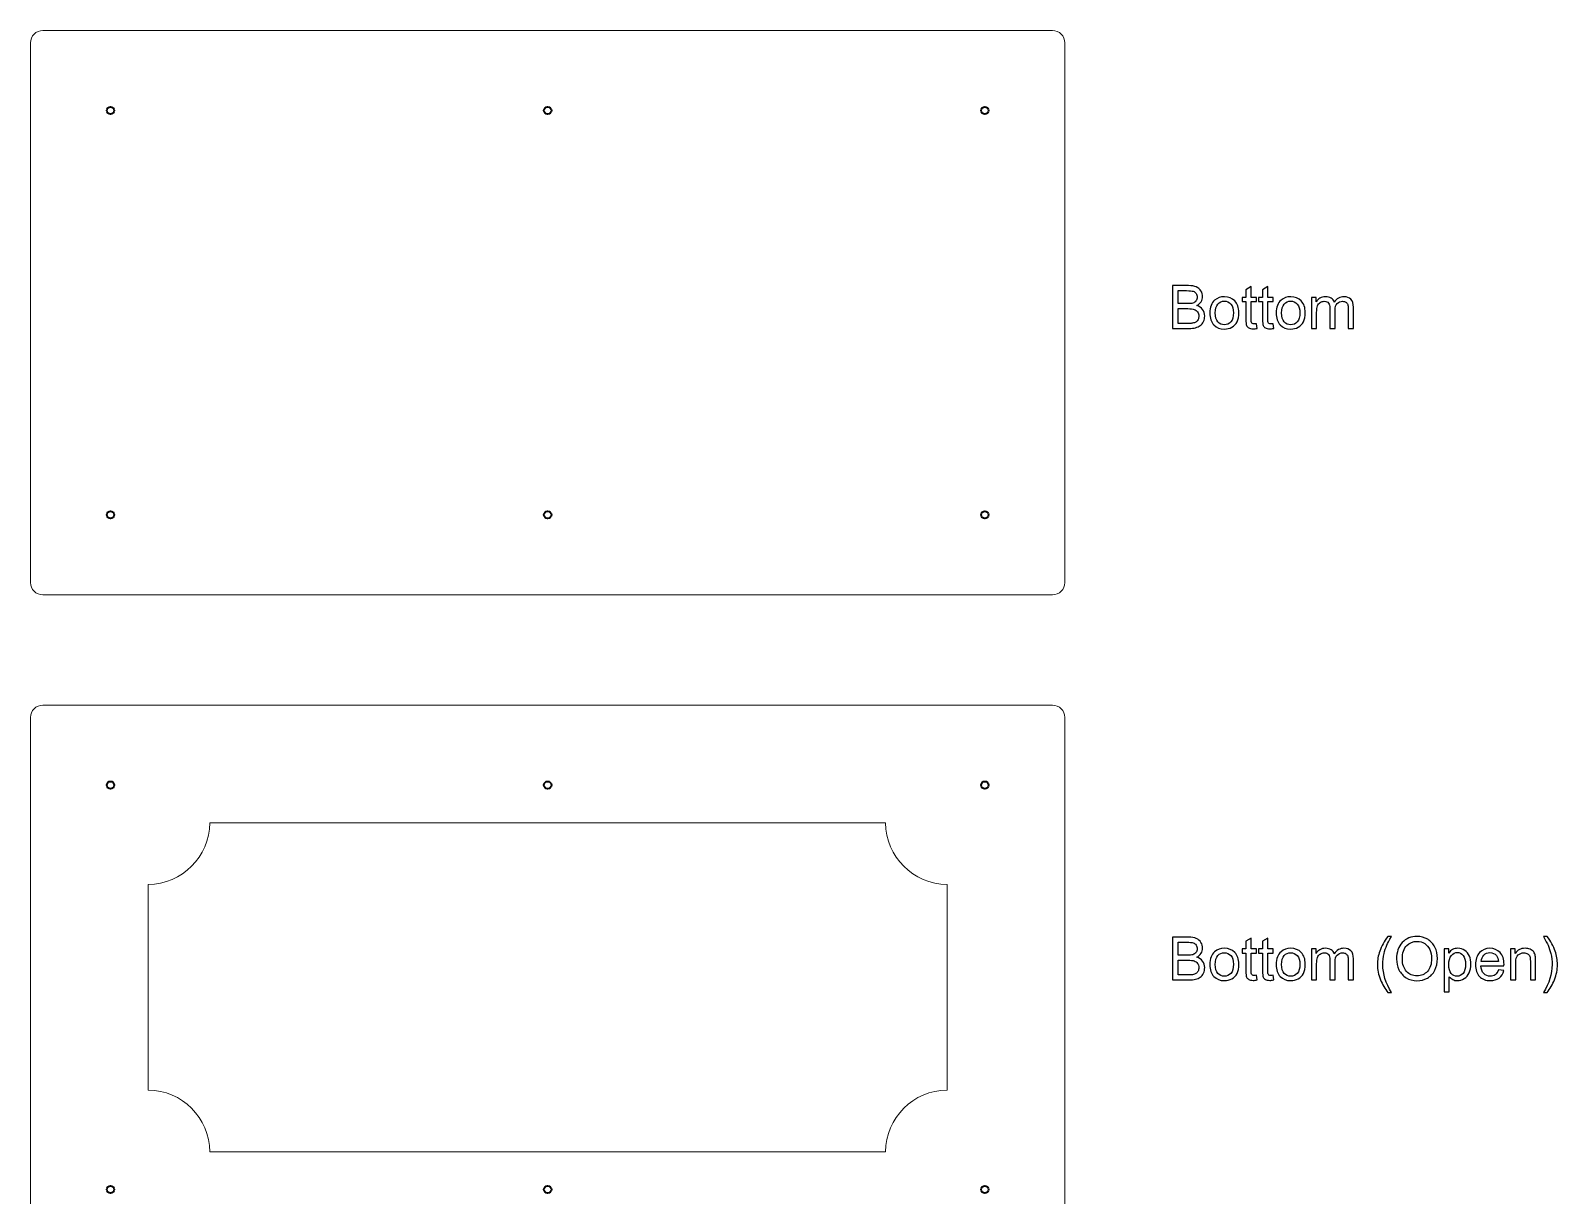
# Model space of a CAD drawing. Header units: millimetres. Extents: x 313 to 2379, y -2162 to 308.
# Drawn here: x 329 to 978, y -835 to -340 of the extents above; entities that cross this region are included whole.
import ezdxf

# ---------------------------------------------------------------- set-up
doc = ezdxf.new("R2010")
doc.units = ezdxf.units.MM
doc.header["$MEASUREMENT"] = 0
doc.layers.add('Layer 1', color=7, linetype='Continuous')

msp = doc.modelspace()

# ---------------------------------------------------------------- linework, layer by layer
at = {"layer": 'Layer 1', "color": 250, "lineweight": 9}
for points in [[(333.7454, -339.9221), (333.7454, -339.9221), (763.3108, -339.9221), (763.3108, -339.9221), (766.1804, -339.9221), (768.5281, -342.2698), (768.5281, -345.1394), (768.5281, -345.1394), (768.5281, -574.7048), (768.5281, -574.7048), (768.5281, -577.5744), (766.1804, -579.9221), (763.3108, -579.9221), (763.3108, -579.9221), (333.7454, -579.9221), (333.7454, -579.9221), (330.8758, -579.9221), (328.5281, -577.5744), (328.5281, -574.7048), (328.5281, -574.7048), (328.5281, -345.1394), (328.5281, -345.1394), (328.5281, -342.2698), (330.8758, -339.9221), (333.7454, -339.9221)], [(333.7454, -626.8598), (333.7454, -626.8598), (763.3108, -626.8598), (763.3108, -626.8598), (766.1804, -626.8598), (768.5281, -629.2075), (768.5281, -632.0771), (768.5281, -632.0771), (768.5281, -861.6425), (768.5281, -861.6425), (768.5281, -864.5121), (766.1804, -866.8598), (763.3108, -866.8598), (763.3108, -866.8598), (333.7454, -866.8598), (333.7454, -866.8598), (330.8758, -866.8598), (328.5281, -864.5121), (328.5281, -861.6425), (328.5281, -861.6425), (328.5281, -632.0771), (328.5281, -632.0771), (328.5281, -629.2075), (330.8758, -626.8598), (333.7454, -626.8598)], [(404.7781, -676.8598), (404.7781, -676.8598), (692.2781, -676.8598), (692.2781, -676.8598), (692.2781, -691.2973), (704.0906, -703.1098), (718.5281, -703.1098), (718.5281, -703.1098), (718.5281, -790.6098), (718.5281, -790.6098), (704.0906, -790.6098), (692.2781, -802.4222), (692.2781, -816.8598), (692.2781, -816.8598), (404.7781, -816.8598), (404.7781, -816.8598), (404.7781, -802.4222), (392.9656, -790.6098), (378.5281, -790.6098), (378.5281, -790.6098), (378.5281, -703.1098), (378.5281, -703.1098), (392.9656, -703.1098), (404.7781, -691.2973), (404.7781, -676.8598)]]:
    msp.add_open_spline(points, degree=3, knots=[0, 0, 0, 0, 0.125, 0.125, 0.125, 0.25, 0.25, 0.25, 0.375, 0.375, 0.375, 0.5, 0.5, 0.5, 0.625, 0.625, 0.625, 0.75, 0.75, 0.75, 0.875, 0.875, 0.875, 1, 1, 1, 1], dxfattribs=at)
at = {"layer": 'Layer 1', "lineweight": 35}
for points in [[(364.1333, -373.9246), (364.1333, -373.0409), (363.417, -372.3246), (362.5333, -372.3246), (361.6496, -372.3246), (360.9333, -373.0409), (360.9333, -373.9246), (360.9333, -374.8083), (361.6496, -375.5246), (362.5333, -375.5246), (363.417, -375.5246), (364.1333, -374.8083), (364.1333, -373.9246)], [(550.1281, -373.9247), (550.1281, -373.041), (549.4118, -372.3247), (548.5281, -372.3247), (547.6444, -372.3247), (546.9281, -373.041), (546.9281, -373.9247), (546.9281, -374.8084), (547.6444, -375.5247), (548.5281, -375.5247), (549.4118, -375.5247), (550.1281, -374.8084), (550.1281, -373.9247)], [(736.1229, -373.9247), (736.1229, -373.041), (735.4066, -372.3247), (734.5229, -372.3247), (733.6392, -372.3247), (732.9229, -373.041), (732.9229, -373.9247), (732.9229, -374.8084), (733.6392, -375.5247), (734.5229, -375.5247), (735.4066, -375.5247), (736.1229, -374.8084), (736.1229, -373.9247)], [(364.1333, -545.9195), (364.1333, -545.0358), (363.417, -544.3195), (362.5333, -544.3195), (361.6496, -544.3195), (360.9333, -545.0358), (360.9333, -545.9195), (360.9333, -546.8032), (361.6496, -547.5195), (362.5333, -547.5195), (363.417, -547.5195), (364.1333, -546.8032), (364.1333, -545.9195)], [(550.1281, -545.9195), (550.1281, -545.0358), (549.4118, -544.3195), (548.5281, -544.3195), (547.6444, -544.3195), (546.9281, -545.0358), (546.9281, -545.9195), (546.9281, -546.8032), (547.6444, -547.5195), (548.5281, -547.5195), (549.4118, -547.5195), (550.1281, -546.8032), (550.1281, -545.9195)], [(736.1229, -545.9195), (736.1229, -545.0358), (735.4066, -544.3195), (734.5229, -544.3195), (733.6392, -544.3195), (732.9229, -545.0358), (732.9229, -545.9195), (732.9229, -546.8032), (733.6392, -547.5195), (734.5229, -547.5195), (735.4066, -547.5195), (736.1229, -546.8032), (736.1229, -545.9195)], [(364.1333, -660.8623), (364.1333, -659.9786), (363.417, -659.2623), (362.5333, -659.2623), (361.6496, -659.2623), (360.9333, -659.9786), (360.9333, -660.8623), (360.9333, -661.746), (361.6496, -662.4623), (362.5333, -662.4623), (363.417, -662.4623), (364.1333, -661.746), (364.1333, -660.8623)], [(550.1281, -660.8624), (550.1281, -659.9787), (549.4118, -659.2624), (548.5281, -659.2624), (547.6444, -659.2624), (546.9281, -659.9787), (546.9281, -660.8624), (546.9281, -661.7461), (547.6444, -662.4624), (548.5281, -662.4624), (549.4118, -662.4624), (550.1281, -661.7461), (550.1281, -660.8624)], [(736.1229, -660.8624), (736.1229, -659.9787), (735.4066, -659.2624), (734.5229, -659.2624), (733.6392, -659.2624), (732.9229, -659.9787), (732.9229, -660.8624), (732.9229, -661.7461), (733.6392, -662.4624), (734.5229, -662.4624), (735.4066, -662.4624), (736.1229, -661.7461), (736.1229, -660.8624)], [(364.1333, -832.8572), (364.1333, -831.9735), (363.417, -831.2572), (362.5333, -831.2572), (361.6496, -831.2572), (360.9333, -831.9735), (360.9333, -832.8572), (360.9333, -833.7409), (361.6496, -834.4572), (362.5333, -834.4572), (363.417, -834.4572), (364.1333, -833.7409), (364.1333, -832.8572)], [(550.1281, -832.8572), (550.1281, -831.9735), (549.4118, -831.2572), (548.5281, -831.2572), (547.6444, -831.2572), (546.9281, -831.9735), (546.9281, -832.8572), (546.9281, -833.7409), (547.6444, -834.4572), (548.5281, -834.4572), (549.4118, -834.4572), (550.1281, -833.7409), (550.1281, -832.8572)], [(736.1229, -832.8572), (736.1229, -831.9735), (735.4066, -831.2572), (734.5229, -831.2572), (733.6392, -831.2572), (732.9229, -831.9735), (732.9229, -832.8572), (732.9229, -833.7409), (733.6392, -834.4572), (734.5229, -834.4572), (735.4066, -834.4572), (736.1229, -833.7409), (736.1229, -832.8572)]]:
    msp.add_open_spline(points, degree=3, knots=[0, 0, 0, 0, 0.25, 0.25, 0.25, 0.5, 0.5, 0.5, 0.75, 0.75, 0.75, 1, 1, 1, 1], dxfattribs=at)
at = {"layer": 'Layer 1', "color": 250}
for points, knots in [([(814.3168, -466.6126), (814.3168, -466.6126), (814.3168, -448.4262), (814.3168, -448.4262), (814.3168, -448.4262), (821.1409, -448.4262), (821.1409, -448.4262), (822.5295, -448.4262), (823.6428, -448.6082), (824.4853, -448.9765), (825.3235, -449.3448), (825.9796, -449.9121), (826.4538, -450.6783), (826.9321, -451.4403), (827.1692, -452.2404), (827.1692, -453.0786), (827.1692, -453.8533), (826.9575, -454.5857), (826.5384, -455.2715), (826.1193, -455.9573), (825.4843, -456.5119), (824.6334, -456.9352), (825.7341, -457.2569), (826.5808, -457.8073), (827.1692, -458.5862), (827.7619, -459.3609), (828.0582, -460.2795), (828.0582, -461.3379), (828.0582, -462.193), (827.8762, -462.9846), (827.5163, -463.717), (827.1565, -464.4494), (826.712, -465.0124), (826.1828, -465.4103), (825.6537, -465.804), (824.989, -466.1046), (824.1932, -466.3078), (823.3931, -466.511), (822.4152, -466.6126), (821.2552, -466.6126), (821.2552, -466.6126), (814.3168, -466.6126), (814.3168, -466.6126)], [0, 0, 0, 0, 0.07142857, 0.07142857, 0.07142857, 0.14285714, 0.14285714, 0.14285714, 0.21428571, 0.21428571, 0.21428571, 0.28571429, 0.28571429, 0.28571429, 0.35714286, 0.35714286, 0.35714286, 0.42857143, 0.42857143, 0.42857143, 0.5, 0.5, 0.5, 0.57142857, 0.57142857, 0.57142857, 0.64285714, 0.64285714, 0.64285714, 0.71428571, 0.71428571, 0.71428571, 0.78571429, 0.78571429, 0.78571429, 0.85714286, 0.85714286, 0.85714286, 0.92857143, 0.92857143, 0.92857143, 1, 1, 1, 1]), ([(816.7298, -456.0716), (816.7298, -456.0716), (820.6626, -456.0716), (820.6626, -456.0716), (821.7294, -456.0716), (822.4956, -455.9996), (822.957, -455.8599), (823.5709, -455.6779), (824.0323, -455.3731), (824.3413, -454.9498), (824.6504, -454.5264), (824.807, -453.9973), (824.807, -453.358), (824.807, -452.7527), (824.6631, -452.2193), (824.371, -451.7621), (824.0831, -451.3006), (823.6682, -450.9831), (823.1306, -450.8138), (822.593, -450.6445), (821.6701, -450.5598), (820.3662, -450.5598), (820.3662, -450.5598), (816.7298, -450.5598), (816.7298, -450.5598), (816.7298, -450.5598), (816.7298, -456.0716), (816.7298, -456.0716)], [0, 0, 0, 0, 0.11111111, 0.11111111, 0.11111111, 0.22222222, 0.22222222, 0.22222222, 0.33333333, 0.33333333, 0.33333333, 0.44444444, 0.44444444, 0.44444444, 0.55555556, 0.55555556, 0.55555556, 0.66666667, 0.66666667, 0.66666667, 0.77777778, 0.77777778, 0.77777778, 0.88888889, 0.88888889, 0.88888889, 1, 1, 1, 1]), ([(830.2426, -460.0213), (830.2426, -457.5871), (830.9199, -455.7837), (832.2788, -454.6111), (833.4091, -453.6374), (834.7934, -453.1506), (836.4233, -453.1506), (838.2309, -453.1506), (839.7126, -453.7433), (840.864, -454.9286), (842.0113, -456.1097), (842.587, -457.748), (842.587, -459.835), (842.587, -461.5284), (842.333, -462.8576), (841.825, -463.8271), (841.317, -464.7965), (840.5762, -465.55), (839.6025, -466.0877), (838.6331, -466.6253), (837.5705, -466.892), (836.4233, -466.892), (834.5775, -466.892), (833.0874, -466.3036), (831.9486, -465.1225), (830.8099, -463.9414), (830.2426, -462.2396), (830.2426, -460.0213)], [0, 0, 0, 0, 0.11111111, 0.11111111, 0.11111111, 0.22222222, 0.22222222, 0.22222222, 0.33333333, 0.33333333, 0.33333333, 0.44444444, 0.44444444, 0.44444444, 0.55555556, 0.55555556, 0.55555556, 0.66666667, 0.66666667, 0.66666667, 0.77777778, 0.77777778, 0.77777778, 0.88888889, 0.88888889, 0.88888889, 1, 1, 1, 1]), ([(850.0588, -464.6187), (850.0588, -464.6187), (850.3636, -466.5914), (850.3636, -466.5914), (849.7371, -466.7227), (849.174, -466.7904), (848.683, -466.7904), (847.8744, -466.7904), (847.2479, -466.6634), (846.7991, -466.4052), (846.3546, -466.1469), (846.0414, -465.8125), (845.8593, -465.3934), (845.6773, -464.9743), (845.5884, -464.0938), (845.5884, -462.7518), (845.5884, -462.7518), (845.5884, -455.1572), (845.5884, -455.1572), (845.5884, -455.1572), (843.9374, -455.1572), (843.9374, -455.1572), (843.9374, -455.1572), (843.9374, -453.43), (843.9374, -453.43), (843.9374, -453.43), (845.5884, -453.43), (845.5884, -453.43), (845.5884, -453.43), (845.5884, -450.1703), (845.5884, -450.1703), (845.5884, -450.1703), (847.8236, -448.8284), (847.8236, -448.8284), (847.8236, -448.8284), (847.8236, -453.43), (847.8236, -453.43), (847.8236, -453.43), (850.0588, -453.43), (850.0588, -453.43), (850.0588, -453.43), (850.0588, -455.1572), (850.0588, -455.1572), (850.0588, -455.1572), (847.8236, -455.1572), (847.8236, -455.1572), (847.8236, -455.1572), (847.8236, -462.8788), (847.8236, -462.8788), (847.8236, -463.518), (847.8617, -463.9287), (847.9421, -464.1107), (848.0183, -464.2927), (848.1453, -464.4367), (848.3231, -464.5467), (848.5009, -464.6526), (848.7549, -464.7076), (849.0851, -464.7076), (849.3307, -464.7076), (849.6566, -464.678), (850.0588, -464.6187)], [0, 0, 0, 0, 0.05, 0.05, 0.05, 0.1, 0.1, 0.1, 0.15, 0.15, 0.15, 0.2, 0.2, 0.2, 0.25, 0.25, 0.25, 0.3, 0.3, 0.3, 0.35, 0.35, 0.35, 0.4, 0.4, 0.4, 0.45, 0.45, 0.45, 0.5, 0.5, 0.5, 0.55, 0.55, 0.55, 0.6, 0.6, 0.6, 0.65, 0.65, 0.65, 0.7, 0.7, 0.7, 0.75, 0.75, 0.75, 0.8, 0.8, 0.8, 0.85, 0.85, 0.85, 0.9, 0.9, 0.9, 0.95, 0.95, 0.95, 1, 1, 1, 1]), ([(857.1158, -464.6187), (857.1158, -464.6187), (857.4206, -466.5914), (857.4206, -466.5914), (856.7941, -466.7227), (856.231, -466.7904), (855.74, -466.7904), (854.9314, -466.7904), (854.3049, -466.6634), (853.8561, -466.4052), (853.4116, -466.1469), (853.0984, -465.8125), (852.9163, -465.3934), (852.7343, -464.9743), (852.6454, -464.0938), (852.6454, -462.7518), (852.6454, -462.7518), (852.6454, -455.1572), (852.6454, -455.1572), (852.6454, -455.1572), (850.9944, -455.1572), (850.9944, -455.1572), (850.9944, -455.1572), (850.9944, -453.43), (850.9944, -453.43), (850.9944, -453.43), (852.6454, -453.43), (852.6454, -453.43), (852.6454, -453.43), (852.6454, -450.1703), (852.6454, -450.1703), (852.6454, -450.1703), (854.8806, -448.8284), (854.8806, -448.8284), (854.8806, -448.8284), (854.8806, -453.43), (854.8806, -453.43), (854.8806, -453.43), (857.1158, -453.43), (857.1158, -453.43), (857.1158, -453.43), (857.1158, -455.1572), (857.1158, -455.1572), (857.1158, -455.1572), (854.8806, -455.1572), (854.8806, -455.1572), (854.8806, -455.1572), (854.8806, -462.8788), (854.8806, -462.8788), (854.8806, -463.518), (854.9187, -463.9287), (854.9991, -464.1107), (855.0753, -464.2927), (855.2023, -464.4367), (855.3801, -464.5467), (855.5579, -464.6526), (855.8119, -464.7076), (856.1421, -464.7076), (856.3877, -464.7076), (856.7136, -464.678), (857.1158, -464.6187)], [0, 0, 0, 0, 0.05, 0.05, 0.05, 0.1, 0.1, 0.1, 0.15, 0.15, 0.15, 0.2, 0.2, 0.2, 0.25, 0.25, 0.25, 0.3, 0.3, 0.3, 0.35, 0.35, 0.35, 0.4, 0.4, 0.4, 0.45, 0.45, 0.45, 0.5, 0.5, 0.5, 0.55, 0.55, 0.55, 0.6, 0.6, 0.6, 0.65, 0.65, 0.65, 0.7, 0.7, 0.7, 0.75, 0.75, 0.75, 0.8, 0.8, 0.8, 0.85, 0.85, 0.85, 0.9, 0.9, 0.9, 0.95, 0.95, 0.95, 1, 1, 1, 1]), ([(858.4832, -460.0213), (858.4832, -457.5871), (859.1605, -455.7837), (860.5194, -454.6111), (861.6497, -453.6374), (863.034, -453.1506), (864.6639, -453.1506), (866.4715, -453.1506), (867.9532, -453.7433), (869.1046, -454.9286), (870.2519, -456.1097), (870.8276, -457.748), (870.8276, -459.835), (870.8276, -461.5284), (870.5736, -462.8576), (870.0656, -463.8271), (869.5576, -464.7965), (868.8168, -465.55), (867.8431, -466.0877), (866.8737, -466.6253), (865.8111, -466.892), (864.6639, -466.892), (862.8181, -466.892), (861.328, -466.3036), (860.1892, -465.1225), (859.0505, -463.9414), (858.4832, -462.2396), (858.4832, -460.0213)], [0, 0, 0, 0, 0.11111111, 0.11111111, 0.11111111, 0.22222222, 0.22222222, 0.22222222, 0.33333333, 0.33333333, 0.33333333, 0.44444444, 0.44444444, 0.44444444, 0.55555556, 0.55555556, 0.55555556, 0.66666667, 0.66666667, 0.66666667, 0.77777778, 0.77777778, 0.77777778, 0.88888889, 0.88888889, 0.88888889, 1, 1, 1, 1]), ([(873.448, -466.6126), (873.448, -466.6126), (873.448, -453.43), (873.448, -453.43), (873.448, -453.43), (875.4546, -453.43), (875.4546, -453.43), (875.4546, -453.43), (875.4546, -455.2927), (875.4546, -455.2927), (875.8652, -454.6492), (876.4156, -454.1285), (877.1014, -453.739), (877.7872, -453.3453), (878.5661, -453.1506), (879.4424, -453.1506), (880.4161, -453.1506), (881.2162, -453.3538), (881.8385, -453.756), (882.4608, -454.1624), (882.901, -454.7254), (883.155, -455.4535), (884.2049, -453.9168), (885.5638, -453.1506), (887.2402, -453.1506), (888.5525, -453.1506), (889.5643, -453.5104), (890.267, -454.2343), (890.974, -454.9582), (891.3296, -456.0716), (891.3296, -457.5744), (891.3296, -457.5744), (891.3296, -466.6126), (891.3296, -466.6126), (891.3296, -466.6126), (889.0944, -466.6126), (889.0944, -466.6126), (889.0944, -466.6126), (889.0944, -458.3153), (889.0944, -458.3153), (889.0944, -457.4263), (889.0182, -456.7828), (888.8743, -456.3891), (888.7303, -455.9954), (888.4679, -455.6821), (888.0826, -455.4408), (887.7016, -455.1995), (887.2529, -455.081), (886.7407, -455.081), (885.8093, -455.081), (885.0389, -455.39), (884.425, -456.0039), (883.8112, -456.6219), (883.5064, -457.6083), (883.5064, -458.963), (883.5064, -458.963), (883.5064, -466.6126), (883.5064, -466.6126), (883.5064, -466.6126), (881.2712, -466.6126), (881.2712, -466.6126), (881.2712, -466.6126), (881.2712, -458.057), (881.2712, -458.057), (881.2712, -457.0664), (881.0892, -456.3214), (880.7251, -455.8261), (880.361, -455.3308), (879.7641, -455.081), (878.9386, -455.081), (878.3121, -455.081), (877.7321, -455.2461), (877.1987, -455.5763), (876.6653, -455.9065), (876.2801, -456.3891), (876.0388, -457.0283), (875.8017, -457.6633), (875.6832, -458.582), (875.6832, -459.78), (875.6832, -459.78), (875.6832, -466.6126), (875.6832, -466.6126), (875.6832, -466.6126), (873.448, -466.6126), (873.448, -466.6126)], [0, 0, 0, 0, 0.03571429, 0.03571429, 0.03571429, 0.07142857, 0.07142857, 0.07142857, 0.10714286, 0.10714286, 0.10714286, 0.14285714, 0.14285714, 0.14285714, 0.17857143, 0.17857143, 0.17857143, 0.21428571, 0.21428571, 0.21428571, 0.25, 0.25, 0.25, 0.28571429, 0.28571429, 0.28571429, 0.32142857, 0.32142857, 0.32142857, 0.35714286, 0.35714286, 0.35714286, 0.39285714, 0.39285714, 0.39285714, 0.42857143, 0.42857143, 0.42857143, 0.46428571, 0.46428571, 0.46428571, 0.5, 0.5, 0.5, 0.53571429, 0.53571429, 0.53571429, 0.57142857, 0.57142857, 0.57142857, 0.60714286, 0.60714286, 0.60714286, 0.64285714, 0.64285714, 0.64285714, 0.67857143, 0.67857143, 0.67857143, 0.71428571, 0.71428571, 0.71428571, 0.75, 0.75, 0.75, 0.78571429, 0.78571429, 0.78571429, 0.82142857, 0.82142857, 0.82142857, 0.85714286, 0.85714286, 0.85714286, 0.89285714, 0.89285714, 0.89285714, 0.92857143, 0.92857143, 0.92857143, 0.96428571, 0.96428571, 0.96428571, 1, 1, 1, 1]), ([(816.7298, -464.479), (816.7298, -464.479), (821.2595, -464.479), (821.2595, -464.479), (822.0384, -464.479), (822.5845, -464.4494), (822.902, -464.3901), (823.4523, -464.2927), (823.918, -464.1276), (824.2905, -463.8948), (824.6631, -463.662), (824.9679, -463.3233), (825.2092, -462.8788), (825.4505, -462.4343), (825.569, -461.9221), (825.569, -461.3421), (825.569, -460.6605), (825.3954, -460.0721), (825.0441, -459.5683), (824.6969, -459.0646), (824.2143, -458.7132), (823.5963, -458.51), (822.9824, -458.3068), (822.0934, -458.2052), (820.9377, -458.2052), (820.9377, -458.2052), (816.7298, -458.2052), (816.7298, -458.2052), (816.7298, -458.2052), (816.7298, -464.479), (816.7298, -464.479)], [0, 0, 0, 0, 0.1, 0.1, 0.1, 0.2, 0.2, 0.2, 0.3, 0.3, 0.3, 0.4, 0.4, 0.4, 0.5, 0.5, 0.5, 0.6, 0.6, 0.6, 0.7, 0.7, 0.7, 0.8, 0.8, 0.8, 0.9, 0.9, 0.9, 1, 1, 1, 1]), ([(832.5286, -460.0255), (832.5286, -461.7104), (832.8969, -462.9719), (833.6335, -463.8059), (834.3743, -464.6441), (835.3014, -465.0632), (836.4233, -465.0632), (837.5324, -465.0632), (838.4553, -464.6441), (839.1961, -463.8017), (839.9327, -462.9592), (840.301, -461.6765), (840.301, -459.9536), (840.301, -458.328), (839.9285, -457.0961), (839.1876, -456.2621), (838.4468, -455.4239), (837.5239, -455.0048), (836.4233, -455.0048), (835.3014, -455.0048), (834.3743, -455.4197), (833.6335, -456.2536), (832.8969, -457.0876), (832.5286, -458.3449), (832.5286, -460.0255)], [0, 0, 0, 0, 0.125, 0.125, 0.125, 0.25, 0.25, 0.25, 0.375, 0.375, 0.375, 0.5, 0.5, 0.5, 0.625, 0.625, 0.625, 0.75, 0.75, 0.75, 0.875, 0.875, 0.875, 1, 1, 1, 1]), ([(860.7692, -460.0255), (860.7692, -461.7104), (861.1375, -462.9719), (861.8741, -463.8059), (862.6149, -464.6441), (863.542, -465.0632), (864.6639, -465.0632), (865.773, -465.0632), (866.6959, -464.6441), (867.4367, -463.8017), (868.1733, -462.9592), (868.5416, -461.6765), (868.5416, -459.9536), (868.5416, -458.328), (868.1691, -457.0961), (867.4282, -456.2621), (866.6874, -455.4239), (865.7645, -455.0048), (864.6639, -455.0048), (863.542, -455.0048), (862.6149, -455.4197), (861.8741, -456.2536), (861.1375, -457.0876), (860.7692, -458.3449), (860.7692, -460.0255)], [0, 0, 0, 0, 0.125, 0.125, 0.125, 0.25, 0.25, 0.25, 0.375, 0.375, 0.375, 0.5, 0.5, 0.5, 0.625, 0.625, 0.625, 0.75, 0.75, 0.75, 0.875, 0.875, 0.875, 1, 1, 1, 1]), ([(814.3168, -743.7399), (814.3168, -743.7399), (814.3168, -725.5535), (814.3168, -725.5535), (814.3168, -725.5535), (821.1409, -725.5535), (821.1409, -725.5535), (822.5295, -725.5535), (823.6428, -725.7355), (824.4853, -726.1038), (825.3235, -726.4721), (825.9796, -727.0394), (826.4538, -727.8056), (826.9321, -728.5676), (827.1692, -729.3677), (827.1692, -730.2059), (827.1692, -730.9806), (826.9575, -731.713), (826.5384, -732.3988), (826.1193, -733.0846), (825.4843, -733.6392), (824.6334, -734.0625), (825.7341, -734.3842), (826.5808, -734.9346), (827.1692, -735.7135), (827.7619, -736.4882), (828.0582, -737.4068), (828.0582, -738.4652), (828.0582, -739.3203), (827.8762, -740.1119), (827.5163, -740.8443), (827.1565, -741.5767), (826.712, -742.1397), (826.1828, -742.5376), (825.6537, -742.9313), (824.989, -743.2319), (824.1932, -743.4351), (823.3931, -743.6383), (822.4152, -743.7399), (821.2552, -743.7399), (821.2552, -743.7399), (814.3168, -743.7399), (814.3168, -743.7399)], [0, 0, 0, 0, 0.07142857, 0.07142857, 0.07142857, 0.14285714, 0.14285714, 0.14285714, 0.21428571, 0.21428571, 0.21428571, 0.28571429, 0.28571429, 0.28571429, 0.35714286, 0.35714286, 0.35714286, 0.42857143, 0.42857143, 0.42857143, 0.5, 0.5, 0.5, 0.57142857, 0.57142857, 0.57142857, 0.64285714, 0.64285714, 0.64285714, 0.71428571, 0.71428571, 0.71428571, 0.78571429, 0.78571429, 0.78571429, 0.85714286, 0.85714286, 0.85714286, 0.92857143, 0.92857143, 0.92857143, 1, 1, 1, 1]), ([(850.0588, -741.746), (850.0588, -741.746), (850.3636, -743.7187), (850.3636, -743.7187), (849.7371, -743.85), (849.174, -743.9177), (848.683, -743.9177), (847.8744, -743.9177), (847.2479, -743.7907), (846.7991, -743.5325), (846.3546, -743.2742), (846.0414, -742.9398), (845.8593, -742.5207), (845.6773, -742.1016), (845.5884, -741.2211), (845.5884, -739.8791), (845.5884, -739.8791), (845.5884, -732.2845), (845.5884, -732.2845), (845.5884, -732.2845), (843.9374, -732.2845), (843.9374, -732.2845), (843.9374, -732.2845), (843.9374, -730.5573), (843.9374, -730.5573), (843.9374, -730.5573), (845.5884, -730.5573), (845.5884, -730.5573), (845.5884, -730.5573), (845.5884, -727.2976), (845.5884, -727.2976), (845.5884, -727.2976), (847.8236, -725.9557), (847.8236, -725.9557), (847.8236, -725.9557), (847.8236, -730.5573), (847.8236, -730.5573), (847.8236, -730.5573), (850.0588, -730.5573), (850.0588, -730.5573), (850.0588, -730.5573), (850.0588, -732.2845), (850.0588, -732.2845), (850.0588, -732.2845), (847.8236, -732.2845), (847.8236, -732.2845), (847.8236, -732.2845), (847.8236, -740.0061), (847.8236, -740.0061), (847.8236, -740.6453), (847.8617, -741.056), (847.9421, -741.238), (848.0183, -741.42), (848.1453, -741.564), (848.3231, -741.674), (848.5009, -741.7799), (848.7549, -741.8349), (849.0851, -741.8349), (849.3307, -741.8349), (849.6566, -741.8053), (850.0588, -741.746)], [0, 0, 0, 0, 0.05, 0.05, 0.05, 0.1, 0.1, 0.1, 0.15, 0.15, 0.15, 0.2, 0.2, 0.2, 0.25, 0.25, 0.25, 0.3, 0.3, 0.3, 0.35, 0.35, 0.35, 0.4, 0.4, 0.4, 0.45, 0.45, 0.45, 0.5, 0.5, 0.5, 0.55, 0.55, 0.55, 0.6, 0.6, 0.6, 0.65, 0.65, 0.65, 0.7, 0.7, 0.7, 0.75, 0.75, 0.75, 0.8, 0.8, 0.8, 0.85, 0.85, 0.85, 0.9, 0.9, 0.9, 0.95, 0.95, 0.95, 1, 1, 1, 1]), ([(857.1158, -741.746), (857.1158, -741.746), (857.4206, -743.7187), (857.4206, -743.7187), (856.7941, -743.85), (856.231, -743.9177), (855.74, -743.9177), (854.9314, -743.9177), (854.3049, -743.7907), (853.8561, -743.5325), (853.4116, -743.2742), (853.0984, -742.9398), (852.9163, -742.5207), (852.7343, -742.1016), (852.6454, -741.2211), (852.6454, -739.8791), (852.6454, -739.8791), (852.6454, -732.2845), (852.6454, -732.2845), (852.6454, -732.2845), (850.9944, -732.2845), (850.9944, -732.2845), (850.9944, -732.2845), (850.9944, -730.5573), (850.9944, -730.5573), (850.9944, -730.5573), (852.6454, -730.5573), (852.6454, -730.5573), (852.6454, -730.5573), (852.6454, -727.2976), (852.6454, -727.2976), (852.6454, -727.2976), (854.8806, -725.9557), (854.8806, -725.9557), (854.8806, -725.9557), (854.8806, -730.5573), (854.8806, -730.5573), (854.8806, -730.5573), (857.1158, -730.5573), (857.1158, -730.5573), (857.1158, -730.5573), (857.1158, -732.2845), (857.1158, -732.2845), (857.1158, -732.2845), (854.8806, -732.2845), (854.8806, -732.2845), (854.8806, -732.2845), (854.8806, -740.0061), (854.8806, -740.0061), (854.8806, -740.6453), (854.9187, -741.056), (854.9991, -741.238), (855.0753, -741.42), (855.2023, -741.564), (855.3801, -741.674), (855.5579, -741.7799), (855.8119, -741.8349), (856.1421, -741.8349), (856.3877, -741.8349), (856.7136, -741.8053), (857.1158, -741.746)], [0, 0, 0, 0, 0.05, 0.05, 0.05, 0.1, 0.1, 0.1, 0.15, 0.15, 0.15, 0.2, 0.2, 0.2, 0.25, 0.25, 0.25, 0.3, 0.3, 0.3, 0.35, 0.35, 0.35, 0.4, 0.4, 0.4, 0.45, 0.45, 0.45, 0.5, 0.5, 0.5, 0.55, 0.55, 0.55, 0.6, 0.6, 0.6, 0.65, 0.65, 0.65, 0.7, 0.7, 0.7, 0.75, 0.75, 0.75, 0.8, 0.8, 0.8, 0.85, 0.85, 0.85, 0.9, 0.9, 0.9, 0.95, 0.95, 0.95, 1, 1, 1, 1]), ([(905.9304, -749.0739), (904.7027, -747.5203), (903.6613, -745.7042), (902.8104, -743.6214), (901.9595, -741.5386), (901.5362, -739.3796), (901.5362, -737.1486), (901.5362, -735.1801), (901.8537, -733.2963), (902.4887, -731.4971), (903.2338, -729.4058), (904.381, -727.323), (905.9304, -725.2487), (905.9304, -725.2487), (907.5306, -725.2487), (907.5306, -725.2487), (906.5315, -726.9674), (905.8669, -728.1951), (905.5452, -728.9317), (905.0414, -730.0705), (904.6435, -731.26), (904.3556, -732.5004), (904, -734.0456), (903.8222, -735.5992), (903.8222, -737.1613), (903.8222, -741.1364), (905.0583, -745.1073), (907.5306, -749.0739), (907.5306, -749.0739), (905.9304, -749.0739), (905.9304, -749.0739)], [0, 0, 0, 0, 0.1, 0.1, 0.1, 0.2, 0.2, 0.2, 0.3, 0.3, 0.3, 0.4, 0.4, 0.4, 0.5, 0.5, 0.5, 0.6, 0.6, 0.6, 0.7, 0.7, 0.7, 0.8, 0.8, 0.8, 0.9, 0.9, 0.9, 1, 1, 1, 1]), ([(909.6642, -734.888), (909.6642, -731.8739), (910.477, -729.5117), (912.0984, -727.8056), (913.7197, -726.0996), (915.811, -725.2487), (918.3764, -725.2487), (920.057, -725.2487), (921.5683, -725.6509), (922.9188, -726.451), (924.265, -727.2511), (925.2937, -728.3687), (926.0006, -729.8038), (926.7076, -731.2346), (927.0632, -732.8602), (927.0632, -734.6763), (927.0632, -736.5178), (926.6907, -738.1688), (925.9456, -739.6209), (925.2005, -741.0771), (924.1464, -742.1778), (922.7833, -742.9229), (921.4159, -743.6722), (919.9427, -744.0447), (918.3637, -744.0447), (916.6492, -744.0447), (915.121, -743.6298), (913.7705, -742.8043), (912.4243, -741.9788), (911.3999, -740.8528), (910.7056, -739.4219), (910.0113, -737.9953), (909.6642, -736.484), (909.6642, -734.888)], [0, 0, 0, 0, 0.09090909, 0.09090909, 0.09090909, 0.18181818, 0.18181818, 0.18181818, 0.27272727, 0.27272727, 0.27272727, 0.36363636, 0.36363636, 0.36363636, 0.45454545, 0.45454545, 0.45454545, 0.54545455, 0.54545455, 0.54545455, 0.63636364, 0.63636364, 0.63636364, 0.72727273, 0.72727273, 0.72727273, 0.81818182, 0.81818182, 0.81818182, 0.90909091, 0.90909091, 0.90909091, 1, 1, 1, 1]), ([(912.1534, -734.9303), (912.1534, -737.119), (912.7418, -738.8419), (913.9187, -740.0992), (915.0956, -741.3565), (916.573, -741.9873), (918.351, -741.9873), (920.1629, -741.9873), (921.6488, -741.3523), (922.8214, -740.0823), (923.9898, -738.8123), (924.574, -737.0089), (924.574, -734.6721), (924.574, -733.1947), (924.3242, -731.9035), (923.8247, -730.8028), (923.3252, -729.7022), (922.5928, -728.847), (921.6318, -728.2417), (920.6666, -727.6363), (919.5871, -727.3315), (918.3891, -727.3315), (916.6873, -727.3315), (915.2226, -727.9157), (913.9949, -729.0841), (912.7672, -730.2525), (912.1534, -732.1998), (912.1534, -734.9303)], [0, 0, 0, 0, 0.11111111, 0.11111111, 0.11111111, 0.22222222, 0.22222222, 0.22222222, 0.33333333, 0.33333333, 0.33333333, 0.44444444, 0.44444444, 0.44444444, 0.55555556, 0.55555556, 0.55555556, 0.66666667, 0.66666667, 0.66666667, 0.77777778, 0.77777778, 0.77777778, 0.88888889, 0.88888889, 0.88888889, 1, 1, 1, 1]), ([(973.7314, -749.0739), (973.7314, -749.0739), (972.1312, -749.0739), (972.1312, -749.0739), (974.6035, -745.1073), (975.8396, -741.1364), (975.8396, -737.1613), (975.8396, -735.6077), (975.6618, -734.0667), (975.3062, -732.5385), (975.0268, -731.2981), (974.6331, -730.1086), (974.1293, -728.9656), (973.8076, -728.2247), (973.1387, -726.9844), (972.1312, -725.2487), (972.1312, -725.2487), (973.7314, -725.2487), (973.7314, -725.2487), (975.2808, -727.323), (976.428, -729.4058), (977.1731, -731.4971), (977.8081, -733.2963), (978.1256, -735.1801), (978.1256, -737.1486), (978.1256, -739.3796), (977.698, -741.5386), (976.8429, -743.6214), (975.992, -745.7042), (974.9548, -747.5203), (973.7314, -749.0739)], [0, 0, 0, 0, 0.1, 0.1, 0.1, 0.2, 0.2, 0.2, 0.3, 0.3, 0.3, 0.4, 0.4, 0.4, 0.5, 0.5, 0.5, 0.6, 0.6, 0.6, 0.7, 0.7, 0.7, 0.8, 0.8, 0.8, 0.9, 0.9, 0.9, 1, 1, 1, 1]), ([(816.7298, -733.1989), (816.7298, -733.1989), (820.6626, -733.1989), (820.6626, -733.1989), (821.7294, -733.1989), (822.4956, -733.1269), (822.957, -732.9872), (823.5709, -732.8052), (824.0323, -732.5004), (824.3413, -732.0771), (824.6504, -731.6537), (824.807, -731.1246), (824.807, -730.4853), (824.807, -729.88), (824.6631, -729.3466), (824.371, -728.8894), (824.0831, -728.4279), (823.6682, -728.1104), (823.1306, -727.9411), (822.593, -727.7718), (821.6701, -727.6871), (820.3662, -727.6871), (820.3662, -727.6871), (816.7298, -727.6871), (816.7298, -727.6871), (816.7298, -727.6871), (816.7298, -733.1989), (816.7298, -733.1989)], [0, 0, 0, 0, 0.11111111, 0.11111111, 0.11111111, 0.22222222, 0.22222222, 0.22222222, 0.33333333, 0.33333333, 0.33333333, 0.44444444, 0.44444444, 0.44444444, 0.55555556, 0.55555556, 0.55555556, 0.66666667, 0.66666667, 0.66666667, 0.77777778, 0.77777778, 0.77777778, 0.88888889, 0.88888889, 0.88888889, 1, 1, 1, 1]), ([(830.2426, -737.1486), (830.2426, -734.7144), (830.9199, -732.911), (832.2788, -731.7384), (833.4091, -730.7647), (834.7934, -730.2779), (836.4233, -730.2779), (838.2309, -730.2779), (839.7126, -730.8706), (840.864, -732.0559), (842.0113, -733.237), (842.587, -734.8753), (842.587, -736.9623), (842.587, -738.6557), (842.333, -739.9849), (841.825, -740.9544), (841.317, -741.9238), (840.5762, -742.6773), (839.6025, -743.215), (838.6331, -743.7526), (837.5705, -744.0193), (836.4233, -744.0193), (834.5775, -744.0193), (833.0874, -743.4309), (831.9486, -742.2498), (830.8099, -741.0687), (830.2426, -739.3669), (830.2426, -737.1486)], [0, 0, 0, 0, 0.11111111, 0.11111111, 0.11111111, 0.22222222, 0.22222222, 0.22222222, 0.33333333, 0.33333333, 0.33333333, 0.44444444, 0.44444444, 0.44444444, 0.55555556, 0.55555556, 0.55555556, 0.66666667, 0.66666667, 0.66666667, 0.77777778, 0.77777778, 0.77777778, 0.88888889, 0.88888889, 0.88888889, 1, 1, 1, 1]), ([(832.5286, -737.1528), (832.5286, -738.8377), (832.8969, -740.0992), (833.6335, -740.9332), (834.3743, -741.7714), (835.3014, -742.1905), (836.4233, -742.1905), (837.5324, -742.1905), (838.4553, -741.7714), (839.1961, -740.929), (839.9327, -740.0865), (840.301, -738.8038), (840.301, -737.0809), (840.301, -735.4553), (839.9285, -734.2234), (839.1876, -733.3894), (838.4468, -732.5512), (837.5239, -732.1321), (836.4233, -732.1321), (835.3014, -732.1321), (834.3743, -732.547), (833.6335, -733.3809), (832.8969, -734.2149), (832.5286, -735.4722), (832.5286, -737.1528)], [0, 0, 0, 0, 0.125, 0.125, 0.125, 0.25, 0.25, 0.25, 0.375, 0.375, 0.375, 0.5, 0.5, 0.5, 0.625, 0.625, 0.625, 0.75, 0.75, 0.75, 0.875, 0.875, 0.875, 1, 1, 1, 1]), ([(858.4832, -737.1486), (858.4832, -734.7144), (859.1605, -732.911), (860.5194, -731.7384), (861.6497, -730.7647), (863.034, -730.2779), (864.6639, -730.2779), (866.4715, -730.2779), (867.9532, -730.8706), (869.1046, -732.0559), (870.2519, -733.237), (870.8276, -734.8753), (870.8276, -736.9623), (870.8276, -738.6557), (870.5736, -739.9849), (870.0656, -740.9544), (869.5576, -741.9238), (868.8168, -742.6773), (867.8431, -743.215), (866.8737, -743.7526), (865.8111, -744.0193), (864.6639, -744.0193), (862.8181, -744.0193), (861.328, -743.4309), (860.1892, -742.2498), (859.0505, -741.0687), (858.4832, -739.3669), (858.4832, -737.1486)], [0, 0, 0, 0, 0.11111111, 0.11111111, 0.11111111, 0.22222222, 0.22222222, 0.22222222, 0.33333333, 0.33333333, 0.33333333, 0.44444444, 0.44444444, 0.44444444, 0.55555556, 0.55555556, 0.55555556, 0.66666667, 0.66666667, 0.66666667, 0.77777778, 0.77777778, 0.77777778, 0.88888889, 0.88888889, 0.88888889, 1, 1, 1, 1]), ([(860.7692, -737.1528), (860.7692, -738.8377), (861.1375, -740.0992), (861.8741, -740.9332), (862.6149, -741.7714), (863.542, -742.1905), (864.6639, -742.1905), (865.773, -742.1905), (866.6959, -741.7714), (867.4367, -740.929), (868.1733, -740.0865), (868.5416, -738.8038), (868.5416, -737.0809), (868.5416, -735.4553), (868.1691, -734.2234), (867.4282, -733.3894), (866.6874, -732.5512), (865.7645, -732.1321), (864.6639, -732.1321), (863.542, -732.1321), (862.6149, -732.547), (861.8741, -733.3809), (861.1375, -734.2149), (860.7692, -735.4722), (860.7692, -737.1528)], [0, 0, 0, 0, 0.125, 0.125, 0.125, 0.25, 0.25, 0.25, 0.375, 0.375, 0.375, 0.5, 0.5, 0.5, 0.625, 0.625, 0.625, 0.75, 0.75, 0.75, 0.875, 0.875, 0.875, 1, 1, 1, 1]), ([(873.448, -743.7399), (873.448, -743.7399), (873.448, -730.5573), (873.448, -730.5573), (873.448, -730.5573), (875.4546, -730.5573), (875.4546, -730.5573), (875.4546, -730.5573), (875.4546, -732.42), (875.4546, -732.42), (875.8652, -731.7765), (876.4156, -731.2558), (877.1014, -730.8663), (877.7872, -730.4726), (878.5661, -730.2779), (879.4424, -730.2779), (880.4161, -730.2779), (881.2162, -730.4811), (881.8385, -730.8833), (882.4608, -731.2897), (882.901, -731.8527), (883.155, -732.5808), (884.2049, -731.0441), (885.5638, -730.2779), (887.2402, -730.2779), (888.5525, -730.2779), (889.5643, -730.6377), (890.267, -731.3616), (890.974, -732.0855), (891.3296, -733.1989), (891.3296, -734.7017), (891.3296, -734.7017), (891.3296, -743.7399), (891.3296, -743.7399), (891.3296, -743.7399), (889.0944, -743.7399), (889.0944, -743.7399), (889.0944, -743.7399), (889.0944, -735.4426), (889.0944, -735.4426), (889.0944, -734.5536), (889.0182, -733.9101), (888.8743, -733.5164), (888.7303, -733.1227), (888.4679, -732.8094), (888.0826, -732.5681), (887.7016, -732.3268), (887.2529, -732.2083), (886.7407, -732.2083), (885.8093, -732.2083), (885.0389, -732.5173), (884.425, -733.1312), (883.8112, -733.7492), (883.5064, -734.7356), (883.5064, -736.0903), (883.5064, -736.0903), (883.5064, -743.7399), (883.5064, -743.7399), (883.5064, -743.7399), (881.2712, -743.7399), (881.2712, -743.7399), (881.2712, -743.7399), (881.2712, -735.1843), (881.2712, -735.1843), (881.2712, -734.1937), (881.0892, -733.4487), (880.7251, -732.9534), (880.361, -732.4581), (879.7641, -732.2083), (878.9386, -732.2083), (878.3121, -732.2083), (877.7321, -732.3734), (877.1987, -732.7036), (876.6653, -733.0338), (876.2801, -733.5164), (876.0388, -734.1556), (875.8017, -734.7906), (875.6832, -735.7093), (875.6832, -736.9073), (875.6832, -736.9073), (875.6832, -743.7399), (875.6832, -743.7399), (875.6832, -743.7399), (873.448, -743.7399), (873.448, -743.7399)], [0, 0, 0, 0, 0.03571429, 0.03571429, 0.03571429, 0.07142857, 0.07142857, 0.07142857, 0.10714286, 0.10714286, 0.10714286, 0.14285714, 0.14285714, 0.14285714, 0.17857143, 0.17857143, 0.17857143, 0.21428571, 0.21428571, 0.21428571, 0.25, 0.25, 0.25, 0.28571429, 0.28571429, 0.28571429, 0.32142857, 0.32142857, 0.32142857, 0.35714286, 0.35714286, 0.35714286, 0.39285714, 0.39285714, 0.39285714, 0.42857143, 0.42857143, 0.42857143, 0.46428571, 0.46428571, 0.46428571, 0.5, 0.5, 0.5, 0.53571429, 0.53571429, 0.53571429, 0.57142857, 0.57142857, 0.57142857, 0.60714286, 0.60714286, 0.60714286, 0.64285714, 0.64285714, 0.64285714, 0.67857143, 0.67857143, 0.67857143, 0.71428571, 0.71428571, 0.71428571, 0.75, 0.75, 0.75, 0.78571429, 0.78571429, 0.78571429, 0.82142857, 0.82142857, 0.82142857, 0.85714286, 0.85714286, 0.85714286, 0.89285714, 0.89285714, 0.89285714, 0.92857143, 0.92857143, 0.92857143, 0.96428571, 0.96428571, 0.96428571, 1, 1, 1, 1]), ([(929.8784, -748.7945), (929.8784, -748.7945), (929.8784, -730.5573), (929.8784, -730.5573), (929.8784, -730.5573), (931.9104, -730.5573), (931.9104, -730.5573), (931.9104, -730.5573), (931.9104, -732.2887), (931.9104, -732.2887), (932.3888, -731.6199), (932.9306, -731.1161), (933.536, -730.7817), (934.1371, -730.4472), (934.8695, -730.2779), (935.7289, -730.2779), (936.8549, -730.2779), (937.8455, -730.5658), (938.7049, -731.1457), (939.5643, -731.7215), (940.212, -732.5385), (940.6522, -733.5884), (941.0883, -734.6425), (941.3084, -735.7939), (941.3084, -737.0512), (941.3084, -738.3932), (941.0671, -739.6039), (940.5845, -740.6834), (940.1019, -741.7587), (939.3992, -742.5842), (938.4763, -743.1599), (937.5577, -743.7314), (936.5882, -744.0193), (935.5722, -744.0193), (934.8272, -744.0193), (934.1583, -743.8627), (933.5699, -743.5494), (932.9772, -743.2361), (932.4946, -742.8424), (932.1136, -742.3641), (932.1136, -742.3641), (932.1136, -748.7945), (932.1136, -748.7945), (932.1136, -748.7945), (929.8784, -748.7945), (929.8784, -748.7945)], [0, 0, 0, 0, 0.06666667, 0.06666667, 0.06666667, 0.13333333, 0.13333333, 0.13333333, 0.2, 0.2, 0.2, 0.26666667, 0.26666667, 0.26666667, 0.33333333, 0.33333333, 0.33333333, 0.4, 0.4, 0.4, 0.46666667, 0.46666667, 0.46666667, 0.53333333, 0.53333333, 0.53333333, 0.6, 0.6, 0.6, 0.66666667, 0.66666667, 0.66666667, 0.73333333, 0.73333333, 0.73333333, 0.8, 0.8, 0.8, 0.86666667, 0.86666667, 0.86666667, 0.93333333, 0.93333333, 0.93333333, 1, 1, 1, 1]), ([(931.9104, -737.229), (931.9104, -738.9181), (932.2533, -740.167), (932.9349, -740.9755), (933.6207, -741.7841), (934.4504, -742.1905), (935.4241, -742.1905), (936.4147, -742.1905), (937.2613, -741.7714), (937.9641, -740.9332), (938.671, -740.095), (939.0224, -738.7996), (939.0224, -737.0428), (939.0224, -735.3664), (938.6795, -734.1133), (937.9895, -733.2793), (937.2994, -732.4454), (936.4782, -732.0305), (935.5214, -732.0305), (934.5732, -732.0305), (933.735, -732.475), (933.0068, -733.3598), (932.2745, -734.2488), (931.9104, -735.5357), (931.9104, -737.229)], [0, 0, 0, 0, 0.125, 0.125, 0.125, 0.25, 0.25, 0.25, 0.375, 0.375, 0.375, 0.5, 0.5, 0.5, 0.625, 0.625, 0.625, 0.75, 0.75, 0.75, 0.875, 0.875, 0.875, 1, 1, 1, 1]), ([(952.9966, -739.4727), (952.9966, -739.4727), (955.308, -739.7775), (955.308, -739.7775), (954.9482, -741.1195), (954.2751, -742.1651), (953.2929, -742.9059), (952.3108, -743.6468), (951.0577, -744.0193), (949.5295, -744.0193), (947.6076, -744.0193), (946.0836, -743.4266), (944.9575, -742.2413), (943.8314, -741.0602), (943.2684, -739.3965), (943.2684, -737.2587), (943.2684, -735.0489), (943.8357, -733.3301), (944.9744, -732.1109), (946.1132, -730.8875), (947.5906, -730.2779), (949.4067, -730.2779), (951.1636, -730.2779), (952.5987, -730.8748), (953.712, -732.0728), (954.8254, -733.2709), (955.3842, -734.9557), (955.3842, -737.1274), (955.3842, -737.2587), (955.38, -737.4576), (955.3715, -737.7201), (955.3715, -737.7201), (945.5544, -737.7201), (945.5544, -737.7201), (945.6391, -739.1637), (946.0455, -740.2728), (946.7821, -741.039), (947.5144, -741.8053), (948.4331, -742.1905), (949.5295, -742.1905), (950.3465, -742.1905), (951.045, -741.9746), (951.6208, -741.5428), (952.2007, -741.111), (952.6579, -740.421), (952.9966, -739.4727)], [0, 0, 0, 0, 0.06666667, 0.06666667, 0.06666667, 0.13333333, 0.13333333, 0.13333333, 0.2, 0.2, 0.2, 0.26666667, 0.26666667, 0.26666667, 0.33333333, 0.33333333, 0.33333333, 0.4, 0.4, 0.4, 0.46666667, 0.46666667, 0.46666667, 0.53333333, 0.53333333, 0.53333333, 0.6, 0.6, 0.6, 0.66666667, 0.66666667, 0.66666667, 0.73333333, 0.73333333, 0.73333333, 0.8, 0.8, 0.8, 0.86666667, 0.86666667, 0.86666667, 0.93333333, 0.93333333, 0.93333333, 1, 1, 1, 1]), ([(945.6814, -735.8913), (945.6814, -735.8913), (953.022, -735.8913), (953.022, -735.8913), (952.9246, -734.7822), (952.641, -733.9524), (952.1796, -733.3979), (951.4726, -732.5385), (950.5497, -732.1067), (949.4194, -732.1067), (948.395, -732.1067), (947.5356, -732.4496), (946.8371, -733.1354), (946.1428, -733.8212), (945.7576, -734.7398), (945.6814, -735.8913)], [0, 0, 0, 0, 0.2, 0.2, 0.2, 0.4, 0.4, 0.4, 0.6, 0.6, 0.6, 0.8, 0.8, 0.8, 1, 1, 1, 1]), ([(958.1316, -743.7399), (958.1316, -743.7399), (958.1316, -730.5573), (958.1316, -730.5573), (958.1316, -730.5573), (960.1382, -730.5573), (960.1382, -730.5573), (960.1382, -730.5573), (960.1382, -732.4284), (960.1382, -732.4284), (961.1034, -730.9933), (962.5004, -730.2779), (964.325, -730.2779), (965.1208, -730.2779), (965.849, -730.4218), (966.5136, -730.7055), (967.1782, -730.9891), (967.6778, -731.3659), (968.008, -731.8273), (968.3382, -732.2887), (968.571, -732.8391), (968.7022, -733.4741), (968.7827, -733.8889), (968.825, -734.6128), (968.825, -735.6458), (968.825, -735.6458), (968.825, -743.7399), (968.825, -743.7399), (968.825, -743.7399), (966.5898, -743.7399), (966.5898, -743.7399), (966.5898, -743.7399), (966.5898, -735.7304), (966.5898, -735.7304), (966.5898, -734.8203), (966.5051, -734.1387), (966.3316, -733.69), (966.158, -733.2412), (965.849, -732.8814), (965.4087, -732.6105), (964.9684, -732.3438), (964.4477, -732.2083), (963.8551, -732.2083), (962.9068, -732.2083), (962.0898, -732.5089), (961.3997, -733.1142), (960.7097, -733.7154), (960.3668, -734.8626), (960.3668, -736.5475), (960.3668, -736.5475), (960.3668, -743.7399), (960.3668, -743.7399), (960.3668, -743.7399), (958.1316, -743.7399), (958.1316, -743.7399)], [0, 0, 0, 0, 0.05555556, 0.05555556, 0.05555556, 0.11111111, 0.11111111, 0.11111111, 0.16666667, 0.16666667, 0.16666667, 0.22222222, 0.22222222, 0.22222222, 0.27777778, 0.27777778, 0.27777778, 0.33333333, 0.33333333, 0.33333333, 0.38888889, 0.38888889, 0.38888889, 0.44444444, 0.44444444, 0.44444444, 0.5, 0.5, 0.5, 0.55555556, 0.55555556, 0.55555556, 0.61111111, 0.61111111, 0.61111111, 0.66666667, 0.66666667, 0.66666667, 0.72222222, 0.72222222, 0.72222222, 0.77777778, 0.77777778, 0.77777778, 0.83333333, 0.83333333, 0.83333333, 0.88888889, 0.88888889, 0.88888889, 0.94444444, 0.94444444, 0.94444444, 1, 1, 1, 1]), ([(816.7298, -741.6063), (816.7298, -741.6063), (821.2595, -741.6063), (821.2595, -741.6063), (822.0384, -741.6063), (822.5845, -741.5767), (822.902, -741.5174), (823.4523, -741.42), (823.918, -741.2549), (824.2905, -741.0221), (824.6631, -740.7893), (824.9679, -740.4506), (825.2092, -740.0061), (825.4505, -739.5616), (825.569, -739.0494), (825.569, -738.4694), (825.569, -737.7878), (825.3954, -737.1994), (825.0441, -736.6956), (824.6969, -736.1919), (824.2143, -735.8405), (823.5963, -735.6373), (822.9824, -735.4341), (822.0934, -735.3325), (820.9377, -735.3325), (820.9377, -735.3325), (816.7298, -735.3325), (816.7298, -735.3325), (816.7298, -735.3325), (816.7298, -741.6063), (816.7298, -741.6063)], [0, 0, 0, 0, 0.1, 0.1, 0.1, 0.2, 0.2, 0.2, 0.3, 0.3, 0.3, 0.4, 0.4, 0.4, 0.5, 0.5, 0.5, 0.6, 0.6, 0.6, 0.7, 0.7, 0.7, 0.8, 0.8, 0.8, 0.9, 0.9, 0.9, 1, 1, 1, 1])]:
    msp.add_open_spline(points, degree=3, knots=knots, dxfattribs=at)

doc.saveas('drawing.dxf')
